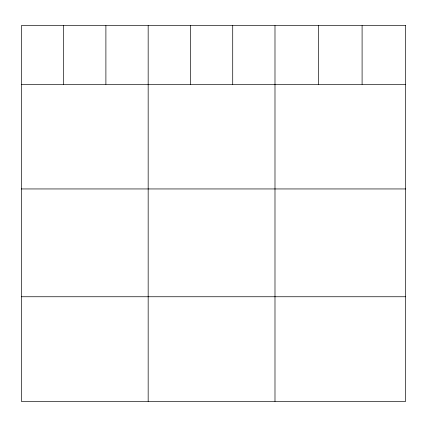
<?xml version="1.0" encoding="UTF-8"?>
<svg xmlns="http://www.w3.org/2000/svg" width="427" height="427" viewBox="0 0 427 427"><rect width="100%" height="100%" fill="white"/><g stroke="black" fill="none" stroke-linecap="round" stroke-linejoin="round"><path stroke-width="0.64" d="M21.35 84.322L405.65 84.322M21.35 188.947L405.65 188.947M21.35 296.749L405.65 296.749M362.096 25.62L362.096 84.322M318.542 25.62L318.542 84.322M274.988 25.62L274.988 401.38M232.715 25.62L232.715 84.322M190.442 25.62L190.442 84.322M148.169 25.62L148.169 401.38M105.896 25.62L105.896 84.322M63.623 25.62L63.623 84.322M405.65 25.62L21.35 25.62L21.35 401.38L405.65 401.38L405.65 25.62"/></g></svg>
